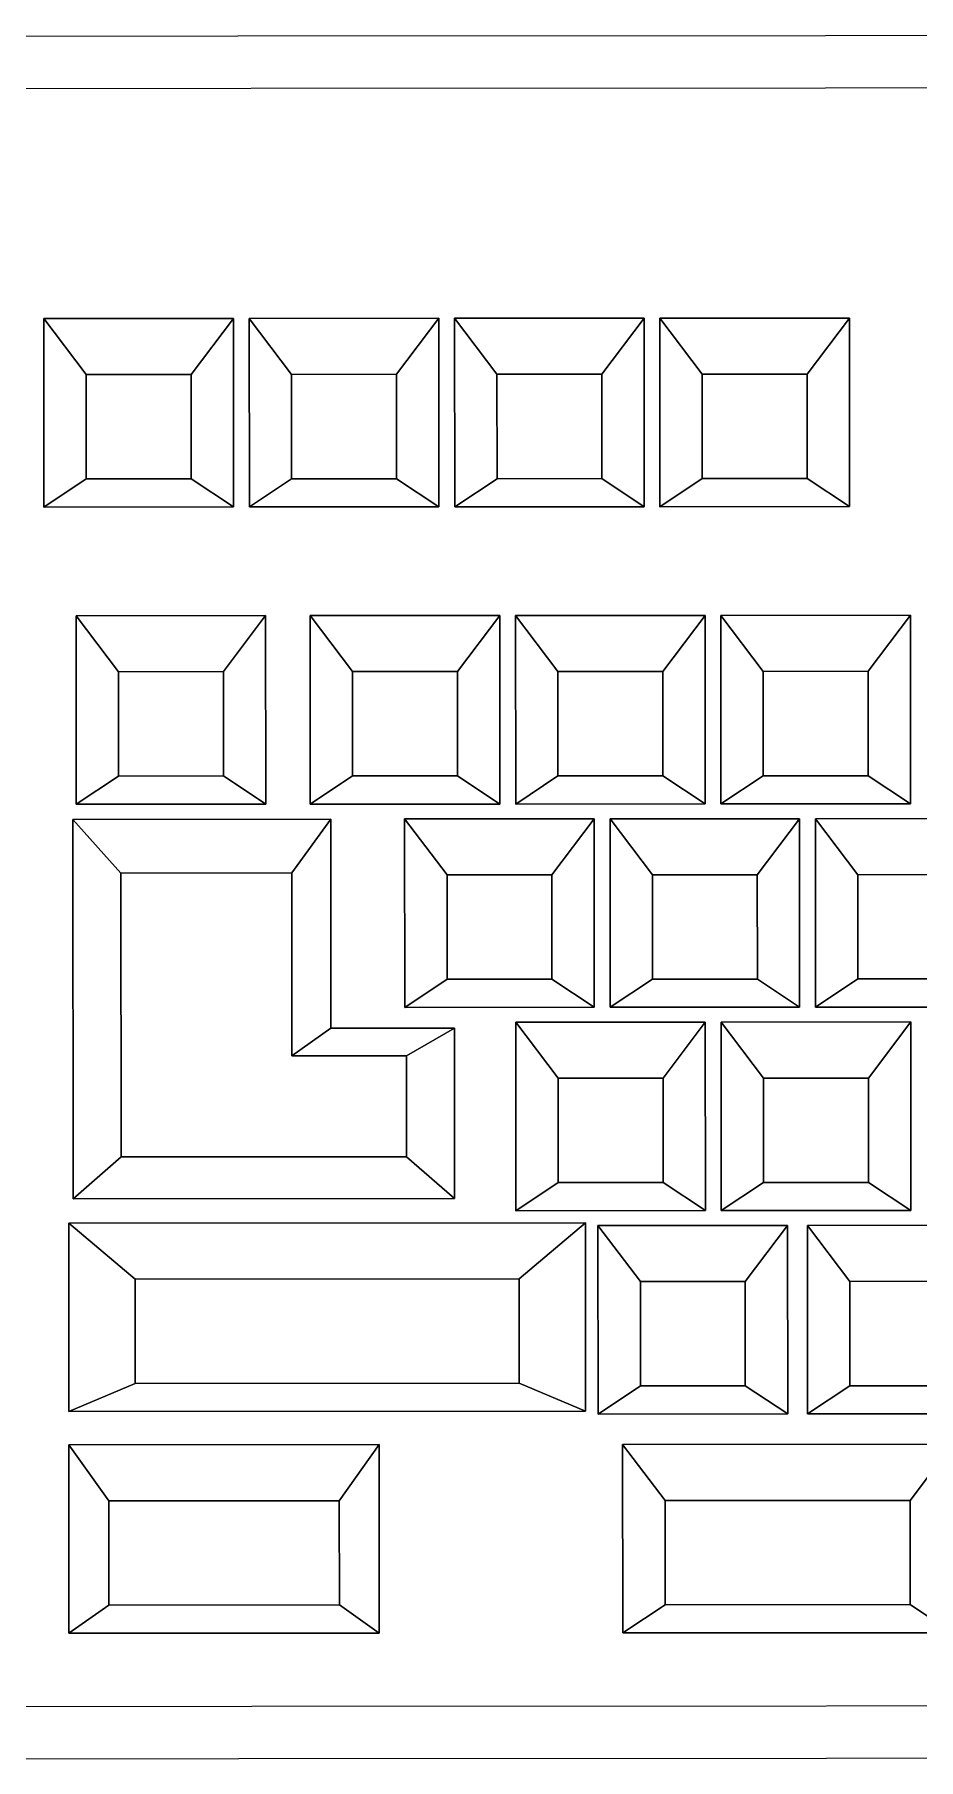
# Model space of a CAD drawing. Extents: x 13886 to 74789, y -750269 to -704302.
# Drawn here: x 51742.9 to 51827.2, y -736894.1 to -736729.6 of the extents above; entities that cross this region are included whole.
import ezdxf

# ---------------------------------------------------------------- set-up
doc = ezdxf.new("R2010")
doc.units = 0
doc.header["$LTSCALE"] = 10
doc.layers.get('0').update_dxf_attribs({"linetype": 'CONTINUOUS'})
doc.layers.add('___0', color=250, linetype='CONTINUOUS')

msp = doc.modelspace()

# ---------------------------------------------------------------- linework, layer by layer
at = {"color": 252}
for points in [[(52042.31, -736729.65), (51594.3, -736729.89), (51594.39, -736894.08), (52042.4, -736893.84)], [(52037.31, -736734.65), (51599.3, -736734.89), (51599.38, -736889.08), (52037.39, -736888.84)]]:
    msp.add_lwpolyline(points, close=True, dxfattribs=at)
at = {"layer": '___0'}
for points, invisible_edges in [([(51747.88, -736762.06, 15.22), (51743.84, -736756.72, 2.42), (51761.91, -736756.71, 2.42)], 12), ([(51761.92, -736774.68, 0.61), (51761.91, -736756.71, 2.42), (51743.84, -736756.72, 2.42)], 12), ([(51747.88, -736772.01, 14.22), (51743.85, -736774.69, 0.61), (51743.84, -736756.72, 2.42)], 12), ([(51747.88, -736772.01, 14.22), (51743.84, -736756.72, 2.42), (51747.88, -736762.06, 15.22)], 1), ([(51761.92, -736774.68, 0.61), (51743.84, -736756.72, 2.42), (51743.85, -736774.69, 0.61)], 1), ([(51747.88, -736762.06, 15.22), (51761.91, -736756.71, 2.42), (51757.88, -736762.05, 15.22)], 1), ([(51757.88, -736762.05, 15.22), (51761.91, -736756.71, 2.42), (51761.92, -736774.68, 0.61)], 12), ([(51767.45, -736762.05, 15.22), (51763.41, -736756.71, 2.42), (51781.47, -736756.7, 2.42)], 12), ([(51781.48, -736774.67, 0.61), (51781.47, -736756.7, 2.42), (51763.41, -736756.71, 2.42)], 12), ([(51767.45, -736772, 14.22), (51763.42, -736774.68, 0.61), (51763.41, -736756.71, 2.42)], 12), ([(51767.45, -736772, 14.22), (51763.41, -736756.71, 2.42), (51767.45, -736762.05, 15.22)], 1), ([(51781.48, -736774.67, 0.61), (51763.41, -736756.71, 2.42), (51763.42, -736774.68, 0.61)], 1), ([(51767.45, -736762.05, 15.22), (51781.47, -736756.7, 2.42), (51777.44, -736762.04, 15.22)], 1), ([(51777.44, -736762.04, 15.22), (51781.47, -736756.7, 2.42), (51781.48, -736774.67, 0.61)], 12), ([(51787.01, -736762.04, 15.22), (51782.98, -736756.7, 2.42), (51801.04, -736756.69, 2.42)], 12), ([(51801.05, -736774.66, 0.61), (51801.04, -736756.69, 2.42), (51782.98, -736756.7, 2.42)], 12), ([(51787.02, -736771.99, 14.22), (51782.99, -736774.67, 0.61), (51782.98, -736756.7, 2.42)], 12), ([(51787.02, -736771.99, 14.22), (51782.98, -736756.7, 2.42), (51787.01, -736762.04, 15.22)], 1), ([(51801.05, -736774.66, 0.61), (51782.98, -736756.7, 2.42), (51782.99, -736774.67, 0.61)], 1), ([(51787.01, -736762.04, 15.22), (51801.04, -736756.69, 2.42), (51797.01, -736762.03, 15.22)], 1), ([(51797.01, -736762.03, 15.22), (51801.04, -736756.69, 2.42), (51801.05, -736774.66, 0.61)], 12), ([(51806.58, -736762.03, 15.22), (51802.54, -736756.69, 2.42), (51820.6, -736756.68, 2.42)], 12), ([(51820.61, -736774.65, 0.61), (51820.6, -736756.68, 2.42), (51802.54, -736756.69, 2.42)], 12), ([(51806.58, -736771.97, 14.22), (51802.55, -736774.66, 0.61), (51802.54, -736756.69, 2.42)], 12), ([(51806.58, -736771.97, 14.22), (51802.54, -736756.69, 2.42), (51806.58, -736762.03, 15.22)], 1), ([(51820.61, -736774.65, 0.61), (51802.54, -736756.69, 2.42), (51802.55, -736774.66, 0.61)], 1), ([(51806.58, -736762.03, 15.22), (51820.6, -736756.68, 2.42), (51816.57, -736762.02, 15.22)], 1), ([(51816.57, -736762.02, 15.22), (51820.6, -736756.68, 2.42), (51820.61, -736774.65, 0.61)], 12), ([(51757.88, -736772, 14.22), (51747.88, -736762.06, 15.22), (51757.88, -736762.05, 15.22)], 1), ([(51757.88, -736772, 14.22), (51747.88, -736772.01, 14.22), (51747.88, -736762.06, 15.22)], 12), ([(51757.88, -736762.05, 15.22), (51761.92, -736774.68, 0.61), (51757.88, -736772, 14.22)], 1), ([(51777.45, -736771.99, 14.22), (51767.45, -736762.05, 15.22), (51777.44, -736762.04, 15.22)], 1), ([(51777.45, -736771.99, 14.22), (51767.45, -736772, 14.22), (51767.45, -736762.05, 15.22)], 12), ([(51777.44, -736762.04, 15.22), (51781.48, -736774.67, 0.61), (51777.45, -736771.99, 14.22)], 1), ([(51797.01, -736771.98, 14.22), (51787.01, -736762.04, 15.22), (51797.01, -736762.03, 15.22)], 1), ([(51797.01, -736771.98, 14.22), (51787.02, -736771.99, 14.22), (51787.01, -736762.04, 15.22)], 12), ([(51797.01, -736762.03, 15.22), (51801.05, -736774.66, 0.61), (51797.01, -736771.98, 14.22)], 1), ([(51816.58, -736771.97, 14.22), (51806.58, -736762.03, 15.22), (51816.57, -736762.02, 15.22)], 1), ([(51816.58, -736771.97, 14.22), (51806.58, -736771.97, 14.22), (51806.58, -736762.03, 15.22)], 12), ([(51816.57, -736762.02, 15.22), (51820.61, -736774.65, 0.61), (51816.58, -736771.97, 14.22)], 1), ([(51757.88, -736772, 14.22), (51761.92, -736774.68, 0.61), (51743.85, -736774.69, 0.61)], 12), ([(51757.88, -736772, 14.22), (51743.85, -736774.69, 0.61), (51747.88, -736772.01, 14.22)], 1), ([(51777.45, -736771.99, 14.22), (51781.48, -736774.67, 0.61), (51763.42, -736774.68, 0.61)], 12), ([(51777.45, -736771.99, 14.22), (51763.42, -736774.68, 0.61), (51767.45, -736772, 14.22)], 1), ([(51797.01, -736771.98, 14.22), (51801.05, -736774.66, 0.61), (51782.99, -736774.67, 0.61)], 12), ([(51797.01, -736771.98, 14.22), (51782.99, -736774.67, 0.61), (51787.02, -736771.99, 14.22)], 1), ([(51816.58, -736771.97, 14.22), (51820.61, -736774.65, 0.61), (51802.55, -736774.66, 0.61)], 12), ([(51816.58, -736771.97, 14.22), (51802.55, -736774.66, 0.61), (51806.58, -736771.97, 14.22)], 1), ([(51750.95, -736790.39, 12.37), (51746.91, -736785.05, -0.43), (51764.97, -736785.04, -0.43)], 12), ([(51764.98, -736803.01, -2.24), (51764.97, -736785.04, -0.43), (51746.91, -736785.05, -0.43)], 12), ([(51750.95, -736800.34, 11.37), (51746.92, -736803.02, -2.24), (51746.91, -736785.05, -0.43)], 12), ([(51750.95, -736800.34, 11.37), (51746.91, -736785.05, -0.43), (51750.95, -736790.39, 12.37)], 1), ([(51764.98, -736803.01, -2.24), (51746.91, -736785.05, -0.43), (51746.92, -736803.02, -2.24)], 1), ([(51750.95, -736790.39, 12.37), (51764.97, -736785.04, -0.43), (51760.95, -736790.38, 12.37)], 1), ([(51760.95, -736790.38, 12.37), (51764.97, -736785.04, -0.43), (51764.98, -736803.01, -2.24)], 12), ([(51773.26, -736790.38, 12.37), (51769.22, -736785.04, -0.43), (51787.28, -736785.03, -0.43)], 12), ([(51787.29, -736803, -2.24), (51787.28, -736785.03, -0.43), (51769.22, -736785.04, -0.43)], 12), ([(51773.26, -736800.32, 11.37), (51769.23, -736803.01, -2.24), (51769.22, -736785.04, -0.43)], 12), ([(51773.26, -736800.32, 11.37), (51769.22, -736785.04, -0.43), (51773.26, -736790.38, 12.37)], 1), ([(51787.29, -736803, -2.24), (51769.22, -736785.04, -0.43), (51769.23, -736803.01, -2.24)], 1), ([(51773.26, -736790.38, 12.37), (51787.28, -736785.03, -0.43), (51783.25, -736790.37, 12.37)], 1), ([(51783.25, -736790.37, 12.37), (51787.28, -736785.03, -0.43), (51787.29, -736803, -2.24)], 12), ([(51792.82, -736790.37, 12.37), (51788.79, -736785.03, -0.43), (51806.85, -736785.02, -0.43)], 12), ([(51806.86, -736802.99, -2.24), (51806.85, -736785.02, -0.43), (51788.79, -736785.03, -0.43)], 12), ([(51792.83, -736800.31, 11.37), (51788.8, -736803, -2.24), (51788.79, -736785.03, -0.43)], 12), ([(51792.83, -736800.31, 11.37), (51788.79, -736785.03, -0.43), (51792.82, -736790.37, 12.37)], 1), ([(51806.86, -736802.99, -2.24), (51788.79, -736785.03, -0.43), (51788.8, -736803, -2.24)], 1), ([(51792.82, -736790.37, 12.37), (51806.85, -736785.02, -0.43), (51802.82, -736790.36, 12.37)], 1), ([(51802.82, -736790.36, 12.37), (51806.85, -736785.02, -0.43), (51806.86, -736802.99, -2.24)], 12), ([(51812.39, -736790.36, 12.37), (51808.35, -736785.02, -0.43), (51826.41, -736785.01, -0.43)], 12), ([(51826.42, -736802.98, -2.24), (51826.41, -736785.01, -0.43), (51808.35, -736785.02, -0.43)], 12), ([(51812.39, -736800.3, 11.37), (51808.36, -736802.99, -2.24), (51808.35, -736785.02, -0.43)], 12), ([(51812.39, -736800.3, 11.37), (51808.35, -736785.02, -0.43), (51812.39, -736790.36, 12.37)], 1), ([(51826.42, -736802.98, -2.24), (51808.35, -736785.02, -0.43), (51808.36, -736802.99, -2.24)], 1), ([(51812.39, -736790.36, 12.37), (51826.41, -736785.01, -0.43), (51822.39, -736790.35, 12.37)], 1), ([(51822.39, -736790.35, 12.37), (51826.41, -736785.01, -0.43), (51826.42, -736802.98, -2.24)], 12), ([(51760.95, -736800.33, 11.37), (51750.95, -736790.39, 12.37), (51760.95, -736790.38, 12.37)], 1), ([(51760.95, -736800.33, 11.37), (51750.95, -736800.34, 11.37), (51750.95, -736790.39, 12.37)], 12), ([(51760.95, -736790.38, 12.37), (51764.98, -736803.01, -2.24), (51760.95, -736800.33, 11.37)], 1), ([(51783.26, -736800.32, 11.37), (51773.26, -736790.38, 12.37), (51783.25, -736790.37, 12.37)], 1), ([(51783.26, -736800.32, 11.37), (51773.26, -736800.32, 11.37), (51773.26, -736790.38, 12.37)], 12), ([(51783.25, -736790.37, 12.37), (51787.29, -736803, -2.24), (51783.26, -736800.32, 11.37)], 1), ([(51802.82, -736800.31, 11.37), (51792.82, -736790.37, 12.37), (51802.82, -736790.36, 12.37)], 1), ([(51802.82, -736800.31, 11.37), (51792.83, -736800.31, 11.37), (51792.82, -736790.37, 12.37)], 12), ([(51802.82, -736790.36, 12.37), (51806.86, -736802.99, -2.24), (51802.82, -736800.31, 11.37)], 1), ([(51822.39, -736800.3, 11.37), (51812.39, -736790.36, 12.37), (51822.39, -736790.35, 12.37)], 1), ([(51822.39, -736800.3, 11.37), (51812.39, -736800.3, 11.37), (51812.39, -736790.36, 12.37)], 12), ([(51822.39, -736790.35, 12.37), (51826.42, -736802.98, -2.24), (51822.39, -736800.3, 11.37)], 1), ([(51760.95, -736800.33, 11.37), (51764.98, -736803.01, -2.24), (51746.92, -736803.02, -2.24)], 12), ([(51760.95, -736800.33, 11.37), (51746.92, -736803.02, -2.24), (51750.95, -736800.34, 11.37)], 1), ([(51783.26, -736800.32, 11.37), (51787.29, -736803, -2.24), (51769.23, -736803.01, -2.24)], 12), ([(51783.26, -736800.32, 11.37), (51769.23, -736803.01, -2.24), (51773.26, -736800.32, 11.37)], 1), ([(51802.82, -736800.31, 11.37), (51806.86, -736802.99, -2.24), (51788.8, -736803, -2.24)], 12), ([(51802.82, -736800.31, 11.37), (51788.8, -736803, -2.24), (51792.83, -736800.31, 11.37)], 1), ([(51822.39, -736800.3, 11.37), (51826.42, -736802.98, -2.24), (51808.36, -736802.99, -2.24)], 12), ([(51822.39, -736800.3, 11.37), (51808.36, -736802.99, -2.24), (51812.39, -736800.3, 11.37)], 1), ([(51746.61, -736804.48, -2.38), (51771.18, -736804.46, -2.38), (51751.19, -736809.58, 10.42)], 2), ([(51771.18, -736804.46, -2.38), (51746.61, -736804.48, -2.38), (51771.19, -736824.37, -3.38)], 2), ([(51751.21, -736836.63, 7.78), (51746.61, -736804.48, -2.38), (51751.19, -736809.58, 10.42)], 1), ([(51751.21, -736836.63, 7.78), (51746.63, -736840.64, -4.19), (51746.61, -736804.48, -2.38)], 12), ([(51782.97, -736840.62, -4.19), (51746.61, -736804.48, -2.38), (51746.63, -736840.64, -4.19)], 1), ([(51751.19, -736809.58, 10.42), (51771.18, -736804.46, -2.38), (51767.47, -736809.57, 10.42)], 1), ([(51771.18, -736804.46, -2.38), (51767.48, -736827.02, 8.63), (51767.47, -736809.57, 10.42)], 1), ([(51771.19, -736824.37, -3.38), (51767.48, -736827.02, 8.63), (51771.18, -736804.46, -2.38)], 2), ([(51782.26, -736809.76, 10.42), (51778.22, -736804.42, -2.38), (51796.29, -736804.41, -2.38)], 12), ([(51796.29, -736822.38, -4.19), (51796.29, -736804.41, -2.38), (51778.22, -736804.42, -2.38)], 12), ([(51782.26, -736819.7, 9.41), (51778.22, -736804.42, -2.38), (51782.26, -736809.76, 10.42)], 1), ([(51782.26, -736819.7, 9.41), (51778.23, -736822.39, -4.19), (51778.22, -736804.42, -2.38)], 12), ([(51796.29, -736822.38, -4.19), (51778.22, -736804.42, -2.38), (51778.23, -736822.39, -4.19)], 1), ([(51782.26, -736809.76, 10.42), (51796.29, -736804.41, -2.38), (51792.26, -736809.75, 10.42)], 1), ([(51792.26, -736809.75, 10.42), (51796.29, -736804.41, -2.38), (51796.29, -736822.38, -4.19)], 12), ([(51801.83, -736809.75, 10.42), (51797.79, -736804.41, -2.38), (51815.85, -736804.4, -2.38)], 12), ([(51815.86, -736822.37, -4.19), (51815.85, -736804.4, -2.38), (51797.79, -736804.41, -2.38)], 12), ([(51801.83, -736819.69, 9.41), (51797.79, -736804.41, -2.38), (51801.83, -736809.75, 10.42)], 1), ([(51801.83, -736819.69, 9.41), (51797.8, -736822.38, -4.19), (51797.79, -736804.41, -2.38)], 12), ([(51815.86, -736822.37, -4.19), (51797.79, -736804.41, -2.38), (51797.8, -736822.38, -4.19)], 1), ([(51801.83, -736809.75, 10.42), (51815.85, -736804.4, -2.38), (51811.82, -736809.74, 10.42)], 1), ([(51811.82, -736809.74, 10.42), (51815.85, -736804.4, -2.38), (51815.86, -736822.37, -4.19)], 12), ([(51821.39, -736809.74, 10.42), (51817.36, -736804.4, -2.38), (51835.42, -736804.39, -2.38)], 12), ([(51835.43, -736822.36, -4.19), (51835.42, -736804.39, -2.38), (51817.36, -736804.4, -2.38)], 12), ([(51821.4, -736819.68, 9.41), (51817.36, -736804.4, -2.38), (51821.39, -736809.74, 10.42)], 1), ([(51821.4, -736819.68, 9.41), (51817.37, -736822.37, -4.19), (51817.36, -736804.4, -2.38)], 12), ([(51835.43, -736822.36, -4.19), (51817.36, -736804.4, -2.38), (51817.37, -736822.37, -4.19)], 1), ([(51821.39, -736809.74, 10.42), (51835.42, -736804.39, -2.38), (51831.39, -736809.73, 10.42)], 1), ([(51767.48, -736827.02, 8.63), (51751.19, -736809.58, 10.42), (51767.47, -736809.57, 10.42)], 1), ([(51778.4, -736836.62, 7.78), (51751.21, -736836.63, 7.78), (51751.19, -736809.58, 10.42)], 12), ([(51792.26, -736819.7, 9.41), (51782.26, -736809.76, 10.42), (51792.26, -736809.75, 10.42)], 1), ([(51792.26, -736819.7, 9.41), (51782.26, -736819.7, 9.41), (51782.26, -736809.76, 10.42)], 12), ([(51792.26, -736809.75, 10.42), (51796.29, -736822.38, -4.19), (51792.26, -736819.7, 9.41)], 1), ([(51811.83, -736819.69, 9.41), (51801.83, -736809.75, 10.42), (51811.82, -736809.74, 10.42)], 1), ([(51811.83, -736819.69, 9.41), (51801.83, -736819.69, 9.41), (51801.83, -736809.75, 10.42)], 12), ([(51811.82, -736809.74, 10.42), (51815.86, -736822.37, -4.19), (51811.83, -736819.69, 9.41)], 1), ([(51831.39, -736819.68, 9.41), (51821.39, -736809.74, 10.42), (51831.39, -736809.73, 10.42)], 1), ([(51831.39, -736819.68, 9.41), (51821.4, -736819.68, 9.41), (51821.39, -736809.74, 10.42)], 12), ([(51792.26, -736819.7, 9.41), (51796.29, -736822.38, -4.19), (51778.23, -736822.39, -4.19)], 12), ([(51792.26, -736819.7, 9.41), (51778.23, -736822.39, -4.19), (51782.26, -736819.7, 9.41)], 1), ([(51811.83, -736819.69, 9.41), (51815.86, -736822.37, -4.19), (51797.8, -736822.38, -4.19)], 12), ([(51811.83, -736819.69, 9.41), (51797.8, -736822.38, -4.19), (51801.83, -736819.69, 9.41)], 1), ([(51831.39, -736819.68, 9.41), (51835.43, -736822.36, -4.19), (51817.37, -736822.37, -4.19)], 12), ([(51831.39, -736819.68, 9.41), (51817.37, -736822.37, -4.19), (51821.4, -736819.68, 9.41)], 1), ([(51771.19, -736824.37, -3.38), (51778.39, -736827.02, 8.63), (51767.48, -736827.02, 8.63)], 1), ([(51782.97, -736824.36, -3.38), (51778.39, -736827.02, 8.63), (51771.19, -736824.37, -3.38)], 2), ([(51771.19, -736824.37, -3.38), (51782.97, -736840.62, -4.19), (51782.97, -736824.36, -3.38)], 1), ([(51782.97, -736824.36, -3.38), (51782.97, -736840.62, -4.19), (51778.39, -736827.02, 8.63)], 2), ([(51792.84, -736829.14, 8.46), (51788.81, -736823.8, -4.33), (51806.87, -736823.79, -4.33)], 12), ([(51806.88, -736841.76, -6.14), (51806.87, -736823.79, -4.33), (51788.81, -736823.8, -4.33)], 12), ([(51792.85, -736839.08, 7.46), (51788.81, -736823.8, -4.33), (51792.84, -736829.14, 8.46)], 1), ([(51792.85, -736839.08, 7.46), (51788.82, -736841.77, -6.14), (51788.81, -736823.8, -4.33)], 12), ([(51806.88, -736841.76, -6.14), (51788.81, -736823.8, -4.33), (51788.82, -736841.77, -6.14)], 1), ([(51792.84, -736829.14, 8.46), (51806.87, -736823.79, -4.33), (51802.84, -736829.13, 8.46)], 1), ([(51802.84, -736829.13, 8.46), (51806.87, -736823.79, -4.33), (51806.88, -736841.76, -6.14)], 12), ([(51812.41, -736829.13, 8.46), (51808.37, -736823.79, -4.33), (51826.44, -736823.78, -4.33)], 12), ([(51826.45, -736841.75, -6.14), (51826.44, -736823.78, -4.33), (51808.37, -736823.79, -4.33)], 12), ([(51812.42, -736839.07, 7.46), (51808.37, -736823.79, -4.33), (51812.41, -736829.13, 8.46)], 1), ([(51812.42, -736839.07, 7.46), (51808.38, -736841.76, -6.14), (51808.37, -736823.79, -4.33)], 12), ([(51826.45, -736841.75, -6.14), (51808.37, -736823.79, -4.33), (51808.38, -736841.76, -6.14)], 1), ([(51812.41, -736829.13, 8.46), (51826.44, -736823.78, -4.33), (51822.41, -736829.12, 8.46)], 1), ([(51822.41, -736829.12, 8.46), (51826.44, -736823.78, -4.33), (51826.45, -736841.75, -6.14)], 12), ([(51778.39, -736827.02, 8.63), (51778.4, -736836.62, 7.78), (51767.48, -736827.02, 8.63)], 2), ([(51778.4, -736836.62, 7.78), (51778.39, -736827.02, 8.63), (51782.97, -736840.62, -4.19)], 2), ([(51802.85, -736839.08, 7.46), (51792.84, -736829.14, 8.46), (51802.84, -736829.13, 8.46)], 1), ([(51802.85, -736839.08, 7.46), (51792.85, -736839.08, 7.46), (51792.84, -736829.14, 8.46)], 12), ([(51802.84, -736829.13, 8.46), (51806.88, -736841.76, -6.14), (51802.85, -736839.08, 7.46)], 1), ([(51822.41, -736839.07, 7.46), (51812.41, -736829.13, 8.46), (51822.41, -736829.12, 8.46)], 1), ([(51822.41, -736839.07, 7.46), (51812.42, -736839.07, 7.46), (51812.41, -736829.13, 8.46)], 12), ([(51822.41, -736829.12, 8.46), (51826.45, -736841.75, -6.14), (51822.41, -736839.07, 7.46)], 1), ([(51778.4, -736836.62, 7.78), (51782.97, -736840.62, -4.19), (51746.63, -736840.64, -4.19)], 12), ([(51778.4, -736836.62, 7.78), (51746.63, -736840.64, -4.19), (51751.21, -736836.63, 7.78)], 1), ([(51802.85, -736839.08, 7.46), (51806.88, -736841.76, -6.14), (51788.82, -736841.77, -6.14)], 12), ([(51802.85, -736839.08, 7.46), (51788.82, -736841.77, -6.14), (51792.85, -736839.08, 7.46)], 1), ([(51822.41, -736839.07, 7.46), (51826.45, -736841.75, -6.14), (51808.38, -736841.76, -6.14)], 12), ([(51822.41, -736839.07, 7.46), (51808.38, -736841.76, -6.14), (51812.42, -736839.07, 7.46)], 1), ([(51795.46, -736860.89, -10.2), (51795.45, -736842.92, -8.39), (51746.22, -736842.95, -8.39)], 12), ([(51752.54, -736848.28, 4.41), (51746.22, -736842.95, -8.39), (51795.45, -736842.92, -8.39)], 12), ([(51795.46, -736860.89, -10.2), (51746.22, -736842.95, -8.39), (51746.23, -736860.92, -10.2)], 1), ([(51752.55, -736858.23, 3.41), (51746.23, -736860.92, -10.2), (51746.22, -736842.95, -8.39)], 12), ([(51752.55, -736858.23, 3.41), (51746.22, -736842.95, -8.39), (51752.54, -736848.28, 4.41)], 1), ([(51752.54, -736848.28, 4.41), (51795.45, -736842.92, -8.39), (51789.14, -736848.26, 4.41)], 1), ([(51789.14, -736848.26, 4.41), (51795.45, -736842.92, -8.39), (51795.46, -736860.89, -10.2)], 12), ([(51814.72, -736861.14, -8.1), (51814.71, -736843.17, -6.29), (51796.64, -736843.18, -6.29)], 12), ([(51800.68, -736848.52, 6.51), (51796.64, -736843.18, -6.29), (51814.71, -736843.17, -6.29)], 12), ([(51814.72, -736861.14, -8.1), (51796.64, -736843.18, -6.29), (51796.65, -736861.15, -8.1)], 1), ([(51800.68, -736858.46, 5.51), (51796.64, -736843.18, -6.29), (51800.68, -736848.52, 6.51)], 1), ([(51800.68, -736858.46, 5.51), (51796.65, -736861.15, -8.1), (51796.64, -736843.18, -6.29)], 12), ([(51800.68, -736848.52, 6.51), (51814.71, -736843.17, -6.29), (51810.68, -736848.51, 6.51)], 1), ([(51810.68, -736848.51, 6.51), (51814.71, -736843.17, -6.29), (51814.72, -736861.14, -8.1)], 12), ([(51834.68, -736861.13, -8.1), (51834.67, -736843.16, -6.29), (51816.6, -736843.17, -6.29)], 12), ([(51820.64, -736848.51, 6.51), (51816.6, -736843.17, -6.29), (51834.67, -736843.16, -6.29)], 12), ([(51834.68, -736861.13, -8.1), (51816.6, -736843.17, -6.29), (51816.61, -736861.14, -8.1)], 1), ([(51820.64, -736858.45, 5.51), (51816.6, -736843.17, -6.29), (51820.64, -736848.51, 6.51)], 1), ([(51820.64, -736858.45, 5.51), (51816.61, -736861.14, -8.1), (51816.6, -736843.17, -6.29)], 12), ([(51820.64, -736848.51, 6.51), (51834.67, -736843.16, -6.29), (51830.64, -736848.5, 6.51)], 1), ([(51789.14, -736858.21, 3.41), (51752.54, -736848.28, 4.41), (51789.14, -736848.26, 4.41)], 1), ([(51789.14, -736858.21, 3.41), (51752.55, -736858.23, 3.41), (51752.54, -736848.28, 4.41)], 12), ([(51789.14, -736848.26, 4.41), (51795.46, -736860.89, -10.2), (51789.14, -736858.21, 3.41)], 1), ([(51810.68, -736858.46, 5.51), (51800.68, -736848.52, 6.51), (51810.68, -736848.51, 6.51)], 1), ([(51810.68, -736858.46, 5.51), (51800.68, -736858.46, 5.51), (51800.68, -736848.52, 6.51)], 12), ([(51810.68, -736848.51, 6.51), (51814.72, -736861.14, -8.1), (51810.68, -736858.46, 5.51)], 1), ([(51830.64, -736858.45, 5.51), (51820.64, -736848.51, 6.51), (51830.64, -736848.5, 6.51)], 1), ([(51830.64, -736858.45, 5.51), (51820.64, -736858.45, 5.51), (51820.64, -736848.51, 6.51)], 12), ([(51789.14, -736858.21, 3.41), (51795.46, -736860.89, -10.2), (51746.23, -736860.92, -10.2)], 12), ([(51789.14, -736858.21, 3.41), (51746.23, -736860.92, -10.2), (51752.55, -736858.23, 3.41)], 1), ([(51810.68, -736858.46, 5.51), (51814.72, -736861.14, -8.1), (51796.65, -736861.15, -8.1)], 12), ([(51810.68, -736858.46, 5.51), (51796.65, -736861.15, -8.1), (51800.68, -736858.46, 5.51)], 1), ([(51830.64, -736858.45, 5.51), (51834.68, -736861.13, -8.1), (51816.61, -736861.14, -8.1)], 12), ([(51830.64, -736858.45, 5.51), (51816.61, -736861.14, -8.1), (51820.64, -736858.45, 5.51)], 1), ([(51775.79, -736882.03, -10.2), (51775.78, -736864.06, -8.39), (51746.22, -736864.08, -8.39)], 12), ([(51750.02, -736869.42, 4.41), (51746.22, -736864.08, -8.39), (51775.78, -736864.06, -8.39)], 12), ([(51775.79, -736882.03, -10.2), (51746.22, -736864.08, -8.39), (51746.23, -736882.05, -10.2)], 1), ([(51750.02, -736879.37, 3.41), (51746.23, -736882.05, -10.2), (51746.22, -736864.08, -8.39)], 12), ([(51750.02, -736879.37, 3.41), (51746.22, -736864.08, -8.39), (51750.02, -736869.42, 4.41)], 1), ([(51750.02, -736869.42, 4.41), (51775.78, -736864.06, -8.39), (51771.99, -736869.41, 4.41)], 1), ([(51771.99, -736869.41, 4.41), (51775.78, -736864.06, -8.39), (51775.79, -736882.03, -10.2)], 12), ([(51830.43, -736882, -10.2), (51830.42, -736864.03, -8.39), (51798.99, -736864.05, -8.39)], 12), ([(51803.03, -736869.39, 4.41), (51798.99, -736864.05, -8.39), (51830.42, -736864.03, -8.39)], 12), ([(51830.43, -736882, -10.2), (51798.99, -736864.05, -8.39), (51799, -736882.02, -10.2)], 1), ([(51803.03, -736879.34, 3.41), (51799, -736882.02, -10.2), (51798.99, -736864.05, -8.39)], 12), ([(51803.03, -736879.34, 3.41), (51798.99, -736864.05, -8.39), (51803.03, -736869.39, 4.41)], 1), ([(51803.03, -736869.39, 4.41), (51830.42, -736864.03, -8.39), (51826.39, -736869.38, 4.41)], 1), ([(51826.39, -736869.38, 4.41), (51830.42, -736864.03, -8.39), (51830.43, -736882, -10.2)], 12), ([(51772, -736879.35, 3.41), (51750.02, -736869.42, 4.41), (51771.99, -736869.41, 4.41)], 1), ([(51772, -736879.35, 3.41), (51750.02, -736879.37, 3.41), (51750.02, -736869.42, 4.41)], 12), ([(51771.99, -736869.41, 4.41), (51775.79, -736882.03, -10.2), (51772, -736879.35, 3.41)], 1), ([(51826.39, -736879.32, 3.41), (51803.03, -736869.39, 4.41), (51826.39, -736869.38, 4.41)], 1), ([(51826.39, -736879.32, 3.41), (51803.03, -736879.34, 3.41), (51803.03, -736869.39, 4.41)], 12), ([(51826.39, -736869.38, 4.41), (51830.43, -736882, -10.2), (51826.39, -736879.32, 3.41)], 1), ([(51772, -736879.35, 3.41), (51775.79, -736882.03, -10.2), (51746.23, -736882.05, -10.2)], 12), ([(51772, -736879.35, 3.41), (51746.23, -736882.05, -10.2), (51750.02, -736879.37, 3.41)], 1), ([(51826.39, -736879.32, 3.41), (51830.43, -736882, -10.2), (51799, -736882.02, -10.2)], 12), ([(51826.39, -736879.32, 3.41), (51799, -736882.02, -10.2), (51803.03, -736879.34, 3.41)], 1)]:
    msp.add_3dface(points, dxfattribs=dict(at, invisible_edges=invisible_edges))

doc.saveas('drawing.dxf')
